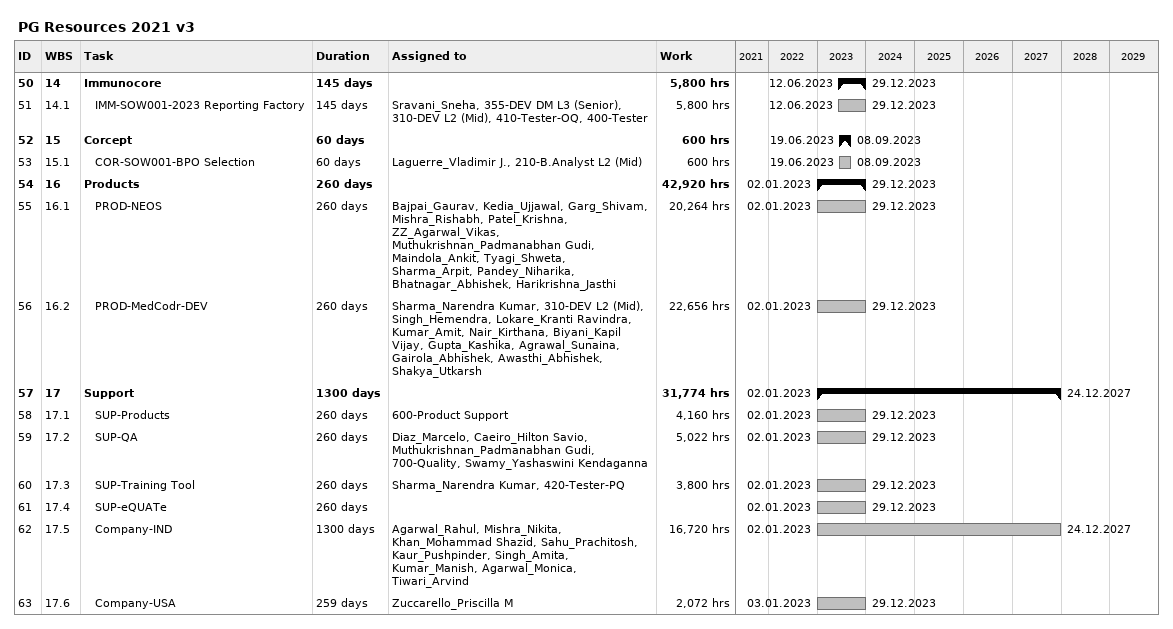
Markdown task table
PG Resources 2021 v3

| ID | WBS | Task | Duration | Start | Finish | Resources | Work (h) |
|---|---|---|---|---|---|---|---|
| 50 | 14 | **Immunocore** | 145d | 2023-06-12 | 2023-12-29 |  | 5800 |
| 51 | 14.1 | IMM-SOW001-2023 Reporting Factory | 145d | 2023-06-12 | 2023-12-29 | Sravani_Sneha, 355-DEV DM L3 (Senior), 310-DEV L2 (Mid), 410-Tester-OQ, 400-Tester | 5800 |
| 52 | 15 | **Corcept** | 60d | 2023-06-19 | 2023-09-08 |  | 600 |
| 53 | 15.1 | COR-SOW001-BPO Selection | 60d | 2023-06-19 | 2023-09-08 | Laguerre_Vladimir J., 210-B.Analyst L2 (Mid) | 600 |
| 54 | 16 | **Products** | 260d | 2023-01-02 | 2023-12-29 |  | 42920 |
| 55 | 16.1 | PROD-NEOS | 260d | 2023-01-02 | 2023-12-29 | Bajpai_Gaurav, Kedia_Ujjawal, Garg_Shivam, Mishra_Rishabh, Patel_Krishna, ZZ_Agarwal_Vikas, Muthukrishnan_Padmanabhan Gudi, Maindola_Ankit, Tyagi_Shweta, Sharma_Arpit, Pandey_Niharika, Bhatnagar_Abhishek, Harikrishna_Jasthi | 20264 |
| 56 | 16.2 | PROD-MedCodr-DEV | 260d | 2023-01-02 | 2023-12-29 | Sharma_Narendra Kumar, 310-DEV L2 (Mid), Singh_Hemendra, Lokare_Kranti Ravindra, Kumar_Amit, Nair_Kirthana, Biyani_Kapil Vijay, Gupta_Kashika, Agrawal_Sunaina, Gairola_Abhishek, Awasthi_Abhishek, Shakya_Utkarsh | 22656 |
| 57 | 17 | **Support** | 1300d | 2023-01-02 | 2027-12-24 |  | 31774 |
| 58 | 17.1 | SUP-Products | 260d | 2023-01-02 | 2023-12-29 | 600-Product Support | 4160 |
| 59 | 17.2 | SUP-QA | 260d | 2023-01-02 | 2023-12-29 | Diaz_Marcelo, Caeiro_Hilton Savio, Muthukrishnan_Padmanabhan Gudi, 700-Quality, Swamy_Yashaswini Kendaganna | 5022 |
| 60 | 17.3 | SUP-Training Tool | 260d | 2023-01-02 | 2023-12-29 | Sharma_Narendra Kumar, 420-Tester-PQ | 3800 |
| 61 | 17.4 | SUP-eQUATe | 260d | 2023-01-02 | 2023-12-29 |  |  |
| 62 | 17.5 | Company-IND | 1300d | 2023-01-02 | 2027-12-24 | Agarwal_Rahul, Mishra_Nikita, Khan_Mohammad Shazid, Sahu_Prachitosh, Kaur_Pushpinder, Singh_Amita, Kumar_Manish, Agarwal_Monica, Tiwari_Arvind | 16720 |
| 63 | 17.6 | Company-USA | 259d | 2023-01-03 | 2023-12-29 | Zuccarello_Priscilla M | 2072 |
